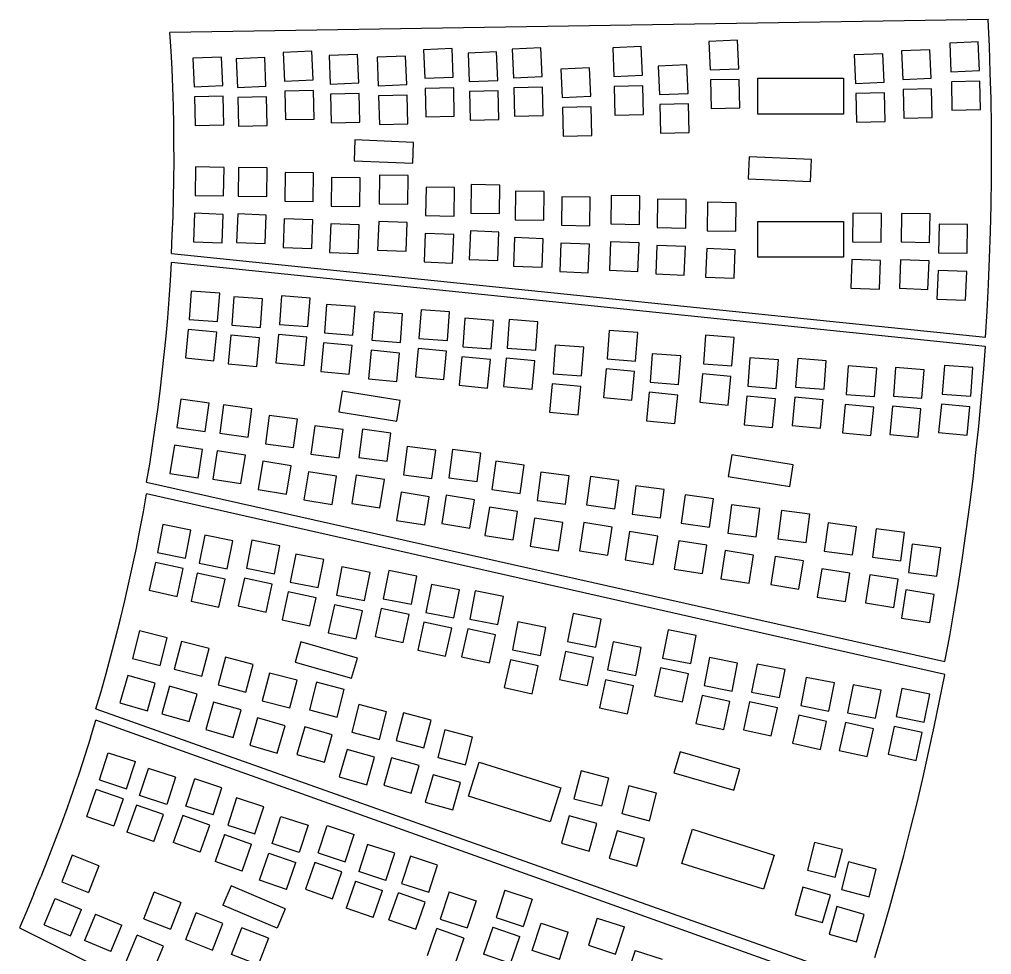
# Model space of a CAD drawing. Extents: x -27280 to 27280, y -16671 to 16671.
# Drawn here: x 23270 to 24902, y -13561 to -11991 of the extents above; entities that cross this region are included whole.
import ezdxf

# ---------------------------------------------------------------- set-up
doc = ezdxf.new("R2010")
doc.units = 0
doc.header["$MEASUREMENT"] = 0
doc.layers.get('0').update_dxf_attribs({"linetype": 'CONTINUOUS'})

msp = doc.modelspace()

# ---------------------------------------------------------------- linework, layer by layer
for p, q in [((24896.5, -11991.1), (23522.8, -12012.8)), ((24896.5, -11991.1), (24896.5, -11991.6)), ((24898.5, -12036.1), (24896.5, -11991.6)), ((23524.7, -12043.7), (23522.8, -12012.8)), ((24475.7, -12025.9), (24427.7, -12028.1)), ((24427.7, -12028.1), (24429.8, -12076)), ((24477.8, -12073.9), (24475.7, -12025.9)), ((24880, -12028.9), (24832, -12031)), ((24882.1, -12076.8), (24880, -12028.9)), ((23526.3, -12074.6), (23524.7, -12043.7)), ((23760.9, -12044.5), (23713, -12046.6)), ((23763, -12092.5), (23760.9, -12044.5)), ((23996.4, -12039.9), (23948.4, -12042)), ((23948.4, -12042), (23950.5, -12090)), ((23998.5, -12087.9), (23996.4, -12039.9)), ((24071.2, -12045.4), (24023.2, -12047.5)), ((24073.3, -12093.4), (24071.2, -12045.4)), ((24145.5, -12038.8), (24097.5, -12040.9)), ((24097.5, -12040.9), (24099.6, -12088.9)), ((24147.6, -12086.7), (24145.5, -12038.8)), ((24314.1, -12036.8), (24266.1, -12038.9)), ((24266.1, -12038.9), (24268.2, -12086.9)), ((24316.2, -12084.8), (24314.1, -12036.8)), ((24798.8, -12042), (24750.9, -12044.1)), ((24750.9, -12044.1), (24753, -12092.1)), ((24800.9, -12090), (24798.8, -12042)), ((24832, -12031), (24834.1, -12078.9)), ((24900.1, -12080.5), (24898.5, -12036.1)), ((23609.4, -12054.3), (23561.4, -12056.4)), ((23561.4, -12056.4), (23563.6, -12104.3)), ((23611.5, -12102.2), (23609.4, -12054.3)), ((23681.9, -12055.2), (23633.9, -12057.4)), ((23633.9, -12057.4), (23636, -12105.3)), ((23684, -12103.2), (23681.9, -12055.2)), ((23713, -12046.6), (23715.1, -12094.6)), ((23837.8, -12049.8), (23789.8, -12051.9)), ((23789.8, -12051.9), (23791.9, -12099.8)), ((23839.9, -12097.7), (23837.8, -12049.8)), ((23918.4, -12052.6), (23870.5, -12054.7)), ((23870.5, -12054.7), (23872.6, -12102.6)), ((23920.5, -12100.5), (23918.4, -12052.6)), ((24023.2, -12047.5), (24025.3, -12095.5)), ((24719.8, -12048.7), (24671.8, -12050.8)), ((24671.8, -12050.8), (24673.9, -12098.8)), ((24721.9, -12096.7), (24719.8, -12048.7)), ((23527.6, -12105.5), (23526.3, -12074.6)), ((24227.2, -12072.3), (24179.3, -12074.4)), ((24179.3, -12074.4), (24181.4, -12122.3)), ((24229.3, -12120.2), (24227.2, -12072.3)), ((24390.5, -12067.3), (24342.6, -12069.4)), ((24342.6, -12069.4), (24344.7, -12117.4)), ((24392.7, -12115.3), (24390.5, -12067.3)), ((24429.8, -12076), (24477.8, -12073.9)), ((24834.1, -12078.9), (24882.1, -12076.8)), ((23715.1, -12094.6), (23763, -12092.5)), ((23950.5, -12090), (23998.5, -12087.9)), ((24025.3, -12095.5), (24073.3, -12093.4)), ((24099.6, -12088.9), (24147.6, -12086.7)), ((24268.2, -12086.9), (24316.2, -12084.8)), ((24478.4, -12091.7), (24430.4, -12092.8)), ((24430.4, -12092.8), (24431.5, -12140.8)), ((24479.5, -12139.7), (24478.4, -12091.7)), ((24509.9, -12149.9), (24509.9, -12089.9)), ((24509.9, -12089.9), (24653.9, -12090)), ((24653.9, -12090), (24653.9, -12150)), ((24753, -12092.1), (24800.9, -12090)), ((24901.3, -12125), (24900.1, -12080.5)), ((23528.5, -12136.5), (23527.6, -12105.5)), ((23563.6, -12104.3), (23611.5, -12102.2)), ((23636, -12105.3), (23684, -12103.2)), ((23763.6, -12110.3), (23715.6, -12111.4)), ((23764.7, -12158.3), (23763.6, -12110.3)), ((23791.9, -12099.8), (23839.9, -12097.7)), ((23872.6, -12102.6), (23920.5, -12100.5)), ((23999.1, -12105.7), (23951.1, -12106.8)), ((23951.1, -12106.8), (23952.2, -12154.8)), ((24000.2, -12153.7), (23999.1, -12105.7)), ((24148.2, -12104.6), (24100.2, -12105.7)), ((24100.2, -12105.7), (24101.3, -12153.7)), ((24149.3, -12152.6), (24148.2, -12104.6)), ((24316.8, -12102.6), (24268.8, -12103.7)), ((24268.8, -12103.7), (24269.9, -12151.7)), ((24317.9, -12150.6), (24316.8, -12102.6)), ((24673.9, -12098.8), (24721.9, -12096.7)), ((24801.5, -12107.8), (24753.6, -12108.9)), ((24753.6, -12108.9), (24754.7, -12156.9)), ((24802.7, -12155.8), (24801.5, -12107.8)), ((24882.7, -12094.6), (24834.7, -12095.7)), ((24834.7, -12095.7), (24835.8, -12143.7)), ((24883.8, -12142.6), (24882.7, -12094.6)), ((23612.1, -12120), (23564.1, -12121.1)), ((23564.1, -12121.1), (23565.2, -12169.1)), ((23613.2, -12168), (23612.1, -12120)), ((23684.6, -12121), (23636.6, -12122.1)), ((23636.6, -12122.1), (23637.7, -12170.1)), ((23685.7, -12169), (23684.6, -12121)), ((23715.6, -12111.4), (23716.7, -12159.4)), ((23840.5, -12115.5), (23792.5, -12116.6)), ((23792.5, -12116.6), (23793.6, -12164.6)), ((23841.6, -12163.5), (23840.5, -12115.5)), ((23921.1, -12118.3), (23873.1, -12119.4)), ((23873.1, -12119.4), (23874.3, -12167.4)), ((23922.2, -12166.3), (23921.1, -12118.3)), ((24073.9, -12111.2), (24025.9, -12112.3)), ((24025.9, -12112.3), (24027, -12160.3)), ((24075, -12159.2), (24073.9, -12111.2)), ((24181.4, -12122.3), (24229.3, -12120.2)), ((24344.7, -12117.4), (24392.7, -12115.3)), ((24722.5, -12114.5), (24674.5, -12115.6)), ((24674.5, -12115.6), (24675.6, -12163.6)), ((24723.6, -12162.5), (24722.5, -12114.5)), ((24902, -12169.5), (24901.3, -12125)), ((23529.2, -12167.4), (23528.5, -12136.5)), ((24229.9, -12138.1), (24181.9, -12139.2)), ((24181.9, -12139.2), (24183, -12187.1)), ((24231, -12186), (24229.9, -12138.1)), ((24393.2, -12133.1), (24345.3, -12134.2)), ((24345.3, -12134.2), (24346.4, -12182.2)), ((24394.4, -12181.1), (24393.2, -12133.1)), ((24431.5, -12140.8), (24479.5, -12139.7)), ((24835.8, -12143.7), (24883.8, -12142.6)), ((23716.7, -12159.4), (23764.7, -12158.3)), ((23952.2, -12154.8), (24000.2, -12153.7)), ((24027, -12160.3), (24075, -12159.2)), ((24101.3, -12153.7), (24149.3, -12152.6)), ((24269.9, -12151.7), (24317.9, -12150.6)), ((24653.9, -12150), (24509.9, -12149.9)), ((24754.7, -12156.9), (24802.7, -12155.8)), ((23529.5, -12198.4), (23529.2, -12167.4)), ((23565.2, -12169.1), (23613.2, -12168)), ((23637.7, -12170.1), (23685.7, -12169)), ((23793.6, -12164.6), (23841.6, -12163.5)), ((23874.3, -12167.4), (23922.2, -12166.3)), ((24675.6, -12163.6), (24723.6, -12162.5)), ((24902.2, -12213.9), (24902, -12169.5)), ((24183, -12187.1), (24231, -12186)), ((24346.4, -12182.2), (24394.4, -12181.1)), ((23529.6, -12229.3), (23529.5, -12198.4)), ((23833.3, -12193.3), (23831.8, -12228.3)), ((23931.9, -12197.5), (23833.3, -12193.3)), ((23930.4, -12232.5), (23931.9, -12197.5)), ((24495.3, -12222), (24493.7, -12259)), ((24599.8, -12226.5), (24495.3, -12222)), ((24902.1, -12258.4), (24902.2, -12213.9)), ((23529.3, -12260.3), (23529.6, -12229.3)), ((23565.5, -12238.8), (23564.8, -12286.8)), ((23613.5, -12239.5), (23565.5, -12238.8)), ((23612.8, -12287.5), (23613.5, -12239.5)), ((23638, -12239.8), (23637.3, -12287.8)), ((23686, -12240.5), (23638, -12239.8)), ((23685.3, -12288.5), (23686, -12240.5)), ((23831.8, -12228.3), (23930.4, -12232.5)), ((24598.2, -12263.5), (24599.8, -12226.5)), ((23716.1, -12248.2), (23715.4, -12296.2)), ((23764, -12248.9), (23716.1, -12248.2)), ((23763.4, -12296.9), (23764, -12248.9)), ((23794.2, -12256.5), (23793.5, -12304.5)), ((23842.2, -12257.2), (23794.2, -12256.5)), ((23841.5, -12305.1), (23842.2, -12257.2)), ((23874.7, -12252.7), (23874, -12300.7)), ((23922.6, -12253.4), (23874.7, -12252.7)), ((23922, -12301.4), (23922.6, -12253.4)), ((23528.8, -12291.2), (23529.3, -12260.3)), ((23952.7, -12272.5), (23952, -12320.5)), ((24000.7, -12273.2), (23952.7, -12272.5)), ((24000, -12321.2), (24000.7, -12273.2)), ((24028.6, -12268.5), (24027.9, -12316.5)), ((24076.6, -12269.2), (24028.6, -12268.5)), ((24075.9, -12317.2), (24076.6, -12269.2)), ((24493.7, -12259), (24598.2, -12263.5)), ((24901.4, -12302.9), (24902.1, -12258.4)), ((23564.8, -12286.8), (23612.8, -12287.5)), ((23637.3, -12287.8), (23685.3, -12288.5)), ((24103, -12279.6), (24102.3, -12327.6)), ((24151, -12280.3), (24103, -12279.6)), ((24150.3, -12328.3), (24151, -12280.3)), ((24180.5, -12288.9), (24179.9, -12336.8)), ((24228.5, -12289.5), (24180.5, -12288.9)), ((24227.9, -12337.5), (24228.5, -12289.5)), ((24263.8, -12286.5), (24263.1, -12334.5)), ((24311.8, -12287.2), (24263.8, -12286.5)), ((24311.1, -12335.2), (24311.8, -12287.2)), ((23527.9, -12322.2), (23528.8, -12291.2)), ((23715.4, -12296.2), (23763.4, -12296.9)), ((23793.5, -12304.5), (23841.5, -12305.1)), ((23874, -12300.7), (23922, -12301.4)), ((24341.6, -12292.7), (24340.9, -12340.7)), ((24389.6, -12293.4), (24341.6, -12292.7)), ((24388.9, -12341.4), (24389.6, -12293.4)), ((24425.3, -12298.2), (24424.7, -12346.2)), ((24473.3, -12298.9), (24425.3, -12298.2)), ((24472.6, -12346.9), (24473.3, -12298.9)), ((24900.4, -12347.4), (24901.4, -12302.9)), ((23526.7, -12353.1), (23527.9, -12322.2)), ((23564.1, -12316.6), (23562.2, -12364.6)), ((23612, -12318.5), (23564.1, -12316.6)), ((23610.2, -12366.4), (23612, -12318.5)), ((23636.5, -12317.6), (23634.7, -12365.6)), ((23684.5, -12319.5), (23636.5, -12317.6)), ((23682.6, -12367.4), (23684.5, -12319.5)), ((23952, -12320.5), (24000, -12321.2)), ((24027.9, -12316.5), (24075.9, -12317.2)), ((24669.4, -12316.4), (24668.7, -12364.4)), ((24717.4, -12317.1), (24669.4, -12316.4)), ((24716.7, -12365.1), (24717.4, -12317.1)), ((24750.9, -12316.8), (24750.2, -12364.8)), ((24798.9, -12317.5), (24750.9, -12316.8)), ((24798.2, -12365.5), (24798.9, -12317.5)), ((23714.6, -12326), (23712.7, -12374)), ((23762.5, -12327.8), (23714.6, -12326)), ((23760.7, -12375.8), (23762.5, -12327.8)), ((23792.7, -12334.2), (23790.8, -12382.2)), ((23840.7, -12336.1), (23792.7, -12334.2)), ((23838.8, -12384.1), (23840.7, -12336.1)), ((23873.2, -12330.5), (23871.3, -12378.5)), ((23921.1, -12332.3), (23873.2, -12330.5)), ((23919.3, -12380.3), (23921.1, -12332.3)), ((24102.3, -12327.6), (24150.3, -12328.3)), ((24179.9, -12336.8), (24227.9, -12337.5)), ((24263.1, -12334.5), (24311.1, -12335.2)), ((24509.7, -12390.3), (24509.7, -12330.3)), ((24509.7, -12330.3), (24653.7, -12330.4)), ((24653.7, -12330.4), (24653.7, -12390.4)), ((24814, -12334.9), (24813.3, -12382.9)), ((24862, -12335.6), (24814, -12334.9)), ((24861.3, -12383.6), (24862, -12335.6)), ((23525.2, -12384), (23526.7, -12353.1)), ((23951.2, -12350.3), (23949.4, -12398.2)), ((23999.2, -12352.1), (23951.2, -12350.3)), ((23997.3, -12400.1), (23999.2, -12352.1)), ((24027.1, -12346.3), (24025.3, -12394.2)), ((24075.1, -12348.1), (24027.1, -12346.3)), ((24073.2, -12396.1), (24075.1, -12348.1)), ((24340.9, -12340.7), (24388.9, -12341.4)), ((24424.7, -12346.2), (24472.6, -12346.9)), ((24898.9, -12391.8), (24900.4, -12347.4)), ((23562.2, -12364.6), (23610.2, -12366.4)), ((23634.7, -12365.6), (23682.6, -12367.4)), ((24101.5, -12357.4), (24099.6, -12405.4)), ((24149.4, -12359.3), (24101.5, -12357.4)), ((24147.6, -12407.2), (24149.4, -12359.3)), ((24179.1, -12366.6), (24177.2, -12414.6)), ((24227, -12368.5), (24179.1, -12366.6)), ((24225.2, -12416.4), (24227, -12368.5)), ((24262.3, -12364.3), (24260.5, -12412.2)), ((24310.3, -12366.1), (24262.3, -12364.3)), ((24308.4, -12414.1), (24310.3, -12366.1)), ((24340.1, -12370.5), (24338.3, -12418.5)), ((24388.1, -12372.4), (24340.1, -12370.5)), ((24668.7, -12364.4), (24716.7, -12365.1)), ((24750.2, -12364.8), (24798.2, -12365.5)), ((23525.2, -12384), (24891.8, -12524.5)), ((23712.7, -12374), (23760.7, -12375.8)), ((23790.8, -12382.2), (23838.8, -12384.1)), ((23871.3, -12378.5), (23919.3, -12380.3)), ((24386.2, -12420.3), (24388.1, -12372.4)), ((24423.9, -12376), (24422, -12424)), ((24471.8, -12377.8), (24423.9, -12376)), ((24470, -12425.8), (24471.8, -12377.8)), ((24813.3, -12382.9), (24861.3, -12383.6)), ((23523.4, -12430.2), (23525.2, -12399.3)), ((24891.7, -12540.3), (23525.2, -12399.3)), ((23949.4, -12398.2), (23997.3, -12400.1)), ((24025.3, -12394.2), (24073.2, -12396.1)), ((24653.7, -12390.4), (24509.7, -12390.3)), ((24667.9, -12394.2), (24666.1, -12442.2)), ((24715.9, -12396.1), (24667.9, -12394.2)), ((24714, -12444), (24715.9, -12396.1)), ((24749.4, -12394.5), (24747.6, -12442.5)), ((24797.4, -12396.4), (24749.4, -12394.5)), ((24795.5, -12444.4), (24797.4, -12396.4)), ((24896.9, -12436.2), (24898.9, -12391.8)), ((24099.6, -12405.4), (24147.6, -12407.2)), ((24177.2, -12414.6), (24225.2, -12416.4)), ((24260.5, -12412.2), (24308.4, -12414.1)), ((24338.3, -12418.5), (24386.2, -12420.3)), ((24812.5, -12412.7), (24810.6, -12460.7)), ((24860.5, -12414.6), (24812.5, -12412.7)), ((24858.6, -12462.5), (24860.5, -12414.6)), ((23521.3, -12461.1), (23523.4, -12430.2)), ((24422, -12424), (24470, -12425.8)), ((24894.6, -12480.7), (24896.9, -12436.2)), ((23558.4, -12447.2), (23554.8, -12495)), ((23606.3, -12450.8), (23558.4, -12447.2)), ((23602.7, -12498.6), (23606.3, -12450.8)), ((24666.1, -12442.2), (24714, -12444)), ((24747.6, -12442.5), (24795.5, -12444.4)), ((23518.9, -12492), (23521.3, -12461.1)), ((23630.2, -12456.7), (23626.6, -12504.6)), ((23678.1, -12460.3), (23630.2, -12456.7)), ((23674.5, -12508.2), (23678.1, -12460.3)), ((23710, -12455.4), (23706.4, -12503.3)), ((23757.9, -12459), (23710, -12455.4)), ((23754.3, -12506.9), (23757.9, -12459)), ((23785.7, -12469.7), (23782.1, -12517.6)), ((23833.6, -12473.3), (23785.7, -12469.7)), ((24810.6, -12460.7), (24858.6, -12462.5)), ((23830, -12521.2), (23833.6, -12473.3)), ((23865.5, -12482), (23861.9, -12529.9)), ((23913.3, -12485.6), (23865.5, -12482)), ((23909.7, -12533.5), (23913.3, -12485.6)), ((23944.3, -12478.7), (23940.8, -12526.6)), ((23992.2, -12482.3), (23944.3, -12478.7)), ((23988.6, -12530.2), (23992.2, -12482.3)), ((24891.8, -12524.5), (24894.6, -12480.7)), ((23516.2, -12522.8), (23518.9, -12492)), ((23554.8, -12495), (23602.7, -12498.6)), ((24018, -12493), (24014.4, -12540.9)), ((24065.8, -12496.6), (24018, -12493)), ((24062.2, -12544.5), (24065.8, -12496.6)), ((24092.5, -12495.2), (24089, -12543.1)), ((24140.4, -12498.8), (24092.5, -12495.2)), ((24136.8, -12546.7), (24140.4, -12498.8)), ((23553.4, -12511.8), (23548.8, -12559.6)), ((23601.2, -12516.4), (23553.4, -12511.8)), ((23596.6, -12564.2), (23601.2, -12516.4)), ((23626.6, -12504.6), (23674.5, -12508.2)), ((23706.4, -12503.3), (23754.3, -12506.9)), ((23782.1, -12517.6), (23830, -12521.2)), ((24260.2, -12513.2), (24256.6, -12561.1)), ((24308.1, -12516.8), (24260.2, -12513.2)), ((24304.5, -12564.7), (24308.1, -12516.8)), ((23513.2, -12553.6), (23516.2, -12522.8)), ((23625.2, -12521.4), (23620.6, -12569.2)), ((23673, -12525.9), (23625.2, -12521.4)), ((23668.4, -12573.7), (23673, -12525.9)), ((23705, -12520.1), (23700.4, -12567.9)), ((23752.8, -12524.6), (23705, -12520.1)), ((23748.2, -12572.4), (23752.8, -12524.6)), ((23780.7, -12534.4), (23776.1, -12582.1)), ((23828.5, -12538.9), (23780.7, -12534.4)), ((23861.9, -12529.9), (23909.7, -12533.5)), ((23940.8, -12526.6), (23988.6, -12530.2)), ((24421.9, -12521.5), (24418.3, -12569.4)), ((24469.8, -12525.1), (24421.9, -12521.5)), ((24466.2, -12573), (24469.8, -12525.1)), ((23823.9, -12586.7), (23828.5, -12538.9)), ((23860.4, -12546.7), (23855.9, -12594.5)), ((23908.2, -12551.3), (23860.4, -12546.7)), ((23903.6, -12599), (23908.2, -12551.3)), ((23939.3, -12543.4), (23934.8, -12591.2)), ((23987.1, -12548), (23939.3, -12543.4)), ((23982.5, -12595.7), (23987.1, -12548)), ((24014.4, -12540.9), (24062.2, -12544.5)), ((24089, -12543.1), (24136.8, -12546.7)), ((24169.7, -12538.2), (24166.2, -12586)), ((24217.6, -12541.7), (24169.7, -12538.2)), ((24214, -12589.6), (24217.6, -12541.7)), ((24888.5, -12585.2), (24891.8, -12540.8)), ((24891.8, -12540.8), (24891.7, -12540.3)), ((23509.9, -12584.4), (23513.2, -12553.6)), ((23548.8, -12559.6), (23596.6, -12564.2)), ((23700.4, -12567.9), (23748.2, -12572.4)), ((24012.9, -12557.7), (24008.4, -12605.5)), ((24060.7, -12562.3), (24012.9, -12557.7)), ((24056.1, -12610), (24060.7, -12562.3)), ((24087.5, -12559.9), (24082.9, -12607.7)), ((24135.3, -12564.5), (24087.5, -12559.9)), ((24130.7, -12612.2), (24135.3, -12564.5)), ((24256.6, -12561.1), (24304.5, -12564.7)), ((24332.5, -12552.5), (24328.9, -12600.4)), ((24380.4, -12556.1), (24332.5, -12552.5)), ((24376.8, -12604), (24380.4, -12556.1)), ((24496.4, -12559.2), (24492.9, -12607.1)), ((24544.3, -12562.8), (24496.4, -12559.2)), ((24540.7, -12610.7), (24544.3, -12562.8)), ((24576.9, -12560.5), (24573.3, -12608.4)), ((24624.7, -12564.1), (24576.9, -12560.5)), ((24621.2, -12612), (24624.7, -12564.1)), ((23620.6, -12569.2), (23668.4, -12573.7)), ((23776.1, -12582.1), (23823.9, -12586.7)), ((24255.2, -12577.9), (24250.6, -12625.7)), ((24303, -12582.5), (24255.2, -12577.9)), ((24298.4, -12630.2), (24303, -12582.5)), ((24418.3, -12569.4), (24466.2, -12573)), ((24661.6, -12573), (24658, -12620.9)), ((24709.5, -12576.6), (24661.6, -12573)), ((24705.9, -12624.5), (24709.5, -12576.6)), ((24740.9, -12575.7), (24737.4, -12623.6)), ((24788.8, -12579.3), (24740.9, -12575.7)), ((24785.2, -12627.2), (24788.8, -12579.3)), ((24823, -12572.3), (24819.5, -12620.1)), ((24870.9, -12575.8), (24823, -12572.3)), ((24867.3, -12623.7), (24870.9, -12575.8)), ((23506.3, -12615.2), (23509.9, -12584.4)), ((23855.9, -12594.5), (23903.6, -12599)), ((23934.8, -12591.2), (23982.5, -12595.7)), ((24166.2, -12586), (24214, -12589.6)), ((24328.9, -12600.4), (24376.8, -12604)), ((24416.9, -12586.2), (24412.3, -12634)), ((24464.7, -12590.8), (24416.9, -12586.2)), ((24460.1, -12638.6), (24464.7, -12590.8)), ((24884.8, -12629.6), (24888.5, -12585.2)), ((23502.4, -12645.9), (23506.3, -12615.2)), ((23812.1, -12615.3), (23806.5, -12649.9)), ((23909.5, -12631.2), (23812.1, -12615.3)), ((24008.4, -12605.5), (24056.1, -12610)), ((24082.9, -12607.7), (24130.7, -12612.2)), ((24164.7, -12602.8), (24160.2, -12650.6)), ((24212.5, -12607.4), (24164.7, -12602.8)), ((24207.9, -12655.2), (24212.5, -12607.4)), ((24492.9, -12607.1), (24540.7, -12610.7)), ((24573.3, -12608.4), (24621.2, -12612)), ((23540.9, -12628.9), (23534.5, -12676.4)), ((23588.4, -12635.2), (23540.9, -12628.9)), ((23903.9, -12665.8), (23909.5, -12631.2)), ((24250.6, -12625.7), (24298.4, -12630.2)), ((24327.5, -12617.2), (24322.9, -12665)), ((24375.3, -12621.8), (24327.5, -12617.2)), ((24370.7, -12669.5), (24375.3, -12621.8)), ((24491.4, -12623.9), (24486.8, -12671.6)), ((24539.2, -12628.4), (24491.4, -12623.9)), ((24534.6, -12676.2), (24539.2, -12628.4)), ((24571.9, -12625.2), (24567.3, -12672.9)), ((24619.6, -12629.7), (24571.9, -12625.2)), ((24615.1, -12677.5), (24619.6, -12629.7)), ((24658, -12620.9), (24705.9, -12624.5)), ((24737.4, -12623.6), (24785.2, -12627.2)), ((24819.5, -12620.1), (24867.3, -12623.7)), ((24880.7, -12673.8), (24884.8, -12629.6)), ((23498.1, -12676.5), (23502.4, -12645.9)), ((23582.1, -12682.8), (23588.4, -12635.2)), ((23612.7, -12638.4), (23606.3, -12686)), ((23660.3, -12644.8), (23612.7, -12638.4)), ((23653.9, -12692.3), (23660.3, -12644.8)), ((24412.3, -12634), (24460.1, -12638.6)), ((24656.6, -12637.7), (24652, -12685.5)), ((24704.4, -12642.3), (24656.6, -12637.7)), ((24699.8, -12690), (24704.4, -12642.3)), ((24735.9, -12640.4), (24731.3, -12688.2)), ((24783.7, -12645), (24735.9, -12640.4)), ((24779.1, -12692.7), (24783.7, -12645)), ((24818, -12636.9), (24813.4, -12684.7)), ((24865.8, -12641.5), (24818, -12636.9)), ((24861.2, -12689.3), (24865.8, -12641.5)), ((23689.2, -12656), (23682.9, -12703.6)), ((23736.8, -12662.3), (23689.2, -12656)), ((23730.4, -12709.9), (23736.8, -12662.3)), ((23806.5, -12649.9), (23903.9, -12665.8)), ((24160.2, -12650.6), (24207.9, -12655.2)), ((24322.9, -12665), (24370.7, -12669.5)), ((23493.6, -12707.2), (23498.1, -12676.5)), ((23534.5, -12676.4), (23582.1, -12682.8)), ((23765.8, -12673.4), (23759.5, -12721)), ((23813.4, -12679.8), (23765.8, -12673.4)), ((23807, -12727.3), (23813.4, -12679.8)), ((23846.2, -12679.2), (23839.8, -12726.8)), ((23893.7, -12685.6), (23846.2, -12679.2)), ((24486.8, -12671.6), (24534.6, -12676.2)), ((24567.3, -12672.9), (24615.1, -12677.5)), ((24876.1, -12718.1), (24880.7, -12673.8)), ((23606.3, -12686), (23653.9, -12692.3)), ((23887.4, -12733.1), (23893.7, -12685.6)), ((24652, -12685.5), (24699.8, -12690)), ((24731.3, -12688.2), (24779.1, -12692.7)), ((24813.4, -12684.7), (24861.2, -12689.3)), ((23488.8, -12737.7), (23493.6, -12707.2)), ((23530.2, -12705.9), (23522.7, -12753.3)), ((23577.6, -12713.4), (23530.2, -12705.9)), ((23570.1, -12760.8), (23577.6, -12713.4)), ((23682.9, -12703.6), (23730.4, -12709.9)), ((23921.3, -12708.1), (23915, -12755.7)), ((23968.9, -12714.4), (23921.3, -12708.1)), ((23962.5, -12762), (23968.9, -12714.4)), ((23997.2, -12713.1), (23990.8, -12760.7)), ((24044.8, -12719.4), (23997.2, -12713.1)), ((23602, -12715.5), (23594.5, -12762.9)), ((23649.4, -12723), (23602, -12715.5)), ((23641.9, -12770.4), (23649.4, -12723)), ((23759.5, -12721), (23807, -12727.3)), ((23839.8, -12726.8), (23887.4, -12733.1)), ((24038.4, -12767), (24044.8, -12719.4)), ((24466.1, -12722.1), (24460.2, -12758.7)), ((24569.4, -12739), (24466.1, -12722.1)), ((24871.1, -12762.3), (24876.1, -12718.1)), ((23483.6, -12768.3), (23488.8, -12737.7)), ((23678.6, -12733), (23671, -12780.4)), ((23726, -12740.5), (23678.6, -12733)), ((23718.4, -12788), (23726, -12740.5)), ((24069.7, -12733), (24063.3, -12780.5)), ((24117.3, -12739.3), (24069.7, -12733)), ((24110.9, -12786.9), (24117.3, -12739.3)), ((24563.4, -12775.5), (24569.4, -12739)), ((23522.7, -12753.3), (23570.1, -12760.8)), ((23594.5, -12762.9), (23641.9, -12770.4)), ((23755.2, -12750.5), (23747.6, -12797.9)), ((23802.6, -12758), (23755.2, -12750.5)), ((23795, -12805.4), (23802.6, -12758)), ((23835.5, -12756.3), (23828, -12803.7)), ((23882.9, -12763.8), (23835.5, -12756.3)), ((23875.4, -12811.2), (23882.9, -12763.8)), ((23915, -12755.7), (23962.5, -12762)), ((23990.8, -12760.7), (24038.4, -12767)), ((24145.6, -12751.3), (24139.3, -12798.9)), ((24193.2, -12757.6), (24145.6, -12751.3)), ((24186.9, -12805.2), (24193.2, -12757.6)), ((24228.6, -12758.8), (24222.2, -12806.4)), ((24276.2, -12765.1), (24228.6, -12758.8)), ((24460.2, -12758.7), (24563.4, -12775.5)), ((24865.7, -12806.4), (24871.1, -12762.3)), ((23483.6, -12768.3), (24824, -13069.4)), ((24269.8, -12812.7), (24276.2, -12765.1)), ((24305.1, -12774.2), (24298.8, -12821.8)), ((24352.7, -12780.5), (24305.1, -12774.2)), ((23478.2, -12818.2), (23483.6, -12787.8)), ((24823.6, -13091.1), (23483.6, -12787.8)), ((23671, -12780.4), (23718.4, -12788)), ((23910.7, -12785.1), (23903.1, -12832.5)), ((23958.1, -12792.6), (23910.7, -12785.1)), ((23950.6, -12840), (23958.1, -12792.6)), ((23986.5, -12790.1), (23979, -12837.5)), ((24033.9, -12797.7), (23986.5, -12790.1)), ((24063.3, -12780.5), (24110.9, -12786.9)), ((24346.3, -12828.1), (24352.7, -12780.5)), ((24387.6, -12789.5), (24381.2, -12837.1)), ((24435.2, -12795.9), (24387.6, -12789.5)), ((24428.8, -12843.5), (24435.2, -12795.9)), ((23747.6, -12797.9), (23795, -12805.4)), ((23828, -12803.7), (23875.4, -12811.2)), ((24026.4, -12845.1), (24033.9, -12797.7)), ((24059, -12810), (24051.5, -12857.4)), ((24106.4, -12817.5), (24059, -12810)), ((24139.3, -12798.9), (24186.9, -12805.2)), ((24222.2, -12806.4), (24269.8, -12812.7)), ((24465.8, -12805.9), (24459.5, -12853.5)), ((24513.4, -12812.3), (24465.8, -12805.9)), ((24507, -12859.8), (24513.4, -12812.3)), ((24859.8, -12850.5), (24865.7, -12806.4)), ((23472.4, -12848.6), (23478.2, -12818.2)), ((24098.9, -12864.9), (24106.4, -12817.5)), ((24135, -12828.3), (24127.5, -12875.7)), ((24182.4, -12835.8), (24135, -12828.3)), ((24298.8, -12821.8), (24346.3, -12828.1)), ((24549.5, -12815.6), (24543.2, -12863.2)), ((24597.1, -12822), (24549.5, -12815.6)), ((24590.8, -12869.5), (24597.1, -12822)), ((23510.9, -12839.2), (23501.6, -12886.3)), ((23558, -12848.5), (23510.9, -12839.2)), ((23903.1, -12832.5), (23950.6, -12840)), ((23979, -12837.5), (24026.4, -12845.1)), ((24174.9, -12883.2), (24182.4, -12835.8)), ((24217.9, -12835.8), (24210.4, -12883.2)), ((24265.3, -12843.4), (24217.9, -12835.8)), ((24257.8, -12890.8), (24265.3, -12843.4)), ((24381.2, -12837.1), (24428.8, -12843.5)), ((24627.8, -12836.5), (24621.4, -12884.1)), ((24675.4, -12842.9), (24627.8, -12836.5)), ((24669, -12890.4), (24675.4, -12842.9)), ((23466.3, -12879), (23472.4, -12848.6)), ((23548.7, -12895.6), (23558, -12848.5)), ((23581.1, -12857.3), (23571.8, -12904.4)), ((23628.1, -12866.6), (23581.1, -12857.3)), ((24051.5, -12857.4), (24098.9, -12864.9)), ((24294.4, -12851.2), (24286.9, -12898.6)), ((24341.9, -12858.7), (24294.4, -12851.2)), ((24334.3, -12906.2), (24341.9, -12858.7)), ((24459.5, -12853.5), (24507, -12859.8)), ((24708.7, -12846.5), (24702.3, -12894.1)), ((24756.3, -12852.8), (24708.7, -12846.5)), ((24749.9, -12900.4), (24756.3, -12852.8)), ((24853.5, -12894.5), (24859.8, -12850.5)), ((23618.9, -12913.7), (23628.1, -12866.6)), ((23660.4, -12865.5), (23651.1, -12912.6)), ((23707.5, -12874.8), (23660.4, -12865.5)), ((23698.2, -12921.9), (23707.5, -12874.8)), ((24127.5, -12875.7), (24174.9, -12883.2)), ((24376.9, -12866.6), (24369.4, -12914)), ((24424.4, -12874.1), (24376.9, -12866.6)), ((24416.8, -12921.5), (24424.4, -12874.1)), ((24543.2, -12863.2), (24590.8, -12869.5)), ((24769.2, -12872), (24762.8, -12919.6)), ((24816.8, -12878.3), (24769.2, -12872)), ((23460, -12909.3), (23466.3, -12879)), ((23501.6, -12886.3), (23548.7, -12895.6)), ((23733.9, -12888.8), (23724.6, -12935.9)), ((23781, -12898), (23733.9, -12888.8)), ((24210.4, -12883.2), (24257.8, -12890.8)), ((24455.2, -12883), (24447.6, -12930.4)), ((24502.6, -12890.5), (24455.2, -12883)), ((24495, -12937.9), (24502.6, -12890.5)), ((24538.9, -12892.7), (24531.4, -12940.1)), ((24586.3, -12900.2), (24538.9, -12892.7)), ((24621.4, -12884.1), (24669, -12890.4)), ((24702.3, -12894.1), (24749.9, -12900.4)), ((24810.4, -12925.9), (24816.8, -12878.3)), ((23453.3, -12939.5), (23460, -12909.3)), ((23498.2, -12902.8), (23487.9, -12949.7)), ((23545.1, -12913), (23498.2, -12902.8)), ((23571.8, -12904.4), (23618.9, -12913.7)), ((23771.7, -12945.1), (23781, -12898)), ((23811.6, -12910.5), (23802.3, -12957.6)), ((23858.7, -12919.8), (23811.6, -12910.5)), ((24286.9, -12898.6), (24334.3, -12906.2)), ((24578.8, -12947.6), (24586.3, -12900.2)), ((24846.8, -12938.5), (24853.5, -12894.5)), ((23534.8, -12959.9), (23545.1, -12913)), ((23568.3, -12920.9), (23558.1, -12967.8)), ((23615.2, -12931.1), (23568.3, -12920.9)), ((23651.1, -12912.6), (23698.2, -12921.9)), ((23849.4, -12966.9), (23858.7, -12919.8)), ((23890.3, -12916.7), (23881, -12963.8)), ((23937.4, -12926), (23890.3, -12916.7)), ((23928.1, -12973.1), (23937.4, -12926)), ((24369.4, -12914), (24416.8, -12921.5)), ((24617.1, -12913.6), (24609.6, -12961)), ((24664.5, -12921.1), (24617.1, -12913.6)), ((24657, -12968.5), (24664.5, -12921.1)), ((24698, -12923.5), (24690.5, -12970.9)), ((24745.4, -12931), (24698, -12923.5)), ((24762.8, -12919.6), (24810.4, -12925.9)), ((23446.3, -12969.7), (23453.3, -12939.5)), ((23605, -12978), (23615.2, -12931.1)), ((23647.7, -12929.1), (23637.4, -12976)), ((23694.6, -12939.4), (23647.7, -12929.1)), ((23684.3, -12986.3), (23694.6, -12939.4)), ((23724.6, -12935.9), (23771.7, -12945.1)), ((23961.7, -12939.7), (23952.4, -12986.8)), ((24008.8, -12949), (23961.7, -12939.7)), ((24447.6, -12930.4), (24495, -12937.9)), ((24531.4, -12940.1), (24578.8, -12947.6)), ((24737.9, -12978.5), (24745.4, -12931)), ((24839.6, -12982.4), (24846.8, -12938.5)), ((23487.9, -12949.7), (23534.8, -12959.9)), ((23721.2, -12952.3), (23710.9, -12999.2)), ((23768.1, -12962.6), (23721.2, -12952.3)), ((23802.3, -12957.6), (23849.4, -12966.9)), ((23999.5, -12996.1), (24008.8, -12949)), ((24035.4, -12950.8), (24026.2, -12997.9)), ((24082.5, -12960.1), (24035.4, -12950.8)), ((24758.5, -12949), (24751, -12996.4)), ((24805.9, -12956.5), (24758.5, -12949)), ((24798.4, -13004), (24805.9, -12956.5)), ((23439.1, -12999.8), (23446.3, -12969.7)), ((23558.1, -12967.8), (23605, -12978)), ((23757.8, -13009.5), (23768.1, -12962.6)), ((23798.9, -12974.1), (23788.6, -13021)), ((23845.8, -12984.4), (23798.9, -12974.1)), ((23881, -12963.8), (23928.1, -12973.1)), ((24073.3, -13007.2), (24082.5, -12960.1)), ((24609.6, -12961), (24657, -12968.5)), ((24690.5, -12970.9), (24737.9, -12978.5)), ((23637.4, -12976), (23684.3, -12986.3)), ((23835.5, -13031.3), (23845.8, -12984.4)), ((23877.6, -12980.3), (23867.3, -13027.2)), ((23924.5, -12990.5), (23877.6, -12980.3)), ((23914.2, -13037.4), (23924.5, -12990.5)), ((23952.4, -12986.8), (23999.5, -12996.1)), ((24199.8, -12988.7), (24190.5, -13035.8)), ((24246.9, -12998), (24199.8, -12988.7)), ((24832, -13026.2), (24839.6, -12982.4)), ((23431.5, -13029.8), (23439.1, -12999.8)), ((23710.9, -12999.2), (23757.8, -13009.5)), ((23949, -13003.3), (23938.7, -13050.2)), ((23995.8, -13013.5), (23949, -13003.3)), ((24026.2, -12997.9), (24073.3, -13007.2)), ((24107, -13002.6), (24097.7, -13049.7)), ((24154.1, -13011.9), (24107, -13002.6)), ((24237.6, -13045.1), (24246.9, -12998)), ((24751, -12996.4), (24798.4, -13004)), ((23471.8, -13017.5), (23459.8, -13064)), ((23518.2, -13029.5), (23471.8, -13017.5)), ((23788.6, -13021), (23835.5, -13031.3)), ((23985.6, -13060.4), (23995.8, -13013.5)), ((24022.7, -13014.4), (24012.5, -13061.3)), ((24069.6, -13024.6), (24022.7, -13014.4)), ((24059.4, -13071.5), (24069.6, -13024.6)), ((24144.8, -13059), (24154.1, -13011.9)), ((24359.3, -13016.3), (24350, -13063.4)), ((24406.4, -13025.6), (24359.3, -13016.3)), ((23423.6, -13059.7), (23431.5, -13029.8)), ((23506.2, -13076), (23518.2, -13029.5)), ((23541.9, -13035.6), (23529.9, -13082)), ((23588.4, -13047.6), (23541.9, -13035.6)), ((23742.7, -13036.4), (23733, -13070.1)), ((23837.5, -13063.9), (23742.7, -13036.4)), ((23867.3, -13027.2), (23914.2, -13037.4)), ((24190.5, -13035.8), (24237.6, -13045.1)), ((24266.9, -13036.4), (24257.6, -13083.5)), ((24313.9, -13045.6), (24266.9, -13036.4)), ((24397.1, -13072.7), (24406.4, -13025.6)), ((24824, -13069.4), (24832, -13026.2)), ((23576.4, -13094), (23588.4, -13047.6)), ((23938.7, -13050.2), (23985.6, -13060.4)), ((24097.7, -13049.7), (24144.8, -13059)), ((24187.1, -13052.3), (24176.8, -13099.2)), ((24233.9, -13062.5), (24187.1, -13052.3)), ((24304.7, -13092.7), (24313.9, -13045.6)), ((23415.5, -13089.6), (23423.6, -13059.7)), ((23459.8, -13064), (23506.2, -13076)), ((23615.8, -13062.2), (23603.8, -13108.6)), ((23662.3, -13074.2), (23615.8, -13062.2)), ((23733, -13070.1), (23827.7, -13097.5)), ((23827.7, -13097.5), (23837.5, -13063.9)), ((24012.5, -13061.3), (24059.4, -13071.5)), ((24094.3, -13066.2), (24084, -13113.1)), ((24141.2, -13076.5), (24094.3, -13066.2)), ((24223.7, -13109.4), (24233.9, -13062.5)), ((24350, -13063.4), (24397.1, -13072.7)), ((24428.8, -13062.6), (24419.5, -13109.7)), ((24475.9, -13071.9), (24428.8, -13062.6)), ((24466.6, -13119), (24475.9, -13071.9)), ((24508.5, -13073.5), (24499.2, -13120.6)), ((24555.6, -13082.8), (24508.5, -13073.5)), ((23407, -13119.4), (23415.5, -13089.6)), ((23529.9, -13082), (23576.4, -13094)), ((23650.3, -13120.6), (23662.3, -13074.2)), ((23689.8, -13088.6), (23677.8, -13135.1)), ((23736.2, -13100.6), (23689.8, -13088.6)), ((24130.9, -13123.3), (24141.2, -13076.5)), ((24257.6, -13083.5), (24304.7, -13092.7)), ((24346.6, -13079.9), (24336.4, -13126.8)), ((24393.5, -13090.1), (24346.6, -13079.9)), ((24383.3, -13137), (24393.5, -13090.1)), ((24546.3, -13129.9), (24555.6, -13082.8)), ((23452, -13092.7), (23438.8, -13138.9)), ((23498.1, -13105.8), (23452, -13092.7)), ((23485, -13152), (23498.1, -13105.8)), ((23724.2, -13147.1), (23736.2, -13100.6)), ((23768.9, -13104), (23756.9, -13150.5)), ((23815.3, -13116), (23768.9, -13104)), ((24176.8, -13099.2), (24223.7, -13109.4)), ((24254.1, -13099.9), (24243.9, -13146.8)), ((24301, -13110.2), (24254.1, -13099.9)), ((24591.2, -13096), (24581.9, -13143.1)), ((24638.3, -13105.3), (24591.2, -13096)), ((24629, -13152.4), (24638.3, -13105.3)), ((24814.9, -13135.3), (24823.5, -13091.6)), ((24823.5, -13091.6), (24823.6, -13091.1)), ((23398.3, -13149), (23407, -13119.4)), ((23522.1, -13110.8), (23509, -13157)), ((23568.3, -13123.9), (23522.1, -13110.8)), ((23603.8, -13108.6), (23650.3, -13120.6)), ((23803.3, -13162.5), (23815.3, -13116)), ((24084, -13113.1), (24130.9, -13123.3)), ((24290.8, -13157.1), (24301, -13110.2)), ((24419.5, -13109.7), (24466.6, -13119)), ((24499.2, -13120.6), (24546.3, -13129.9)), ((24669.6, -13108.2), (24660.3, -13155.3)), ((24716.7, -13117.5), (24669.6, -13108.2)), ((24707.4, -13164.6), (24716.7, -13117.5)), ((24751.5, -13114.6), (24742.2, -13161.7)), ((24798.6, -13123.9), (24751.5, -13114.6)), ((23438.8, -13138.9), (23485, -13152)), ((23555.2, -13170.1), (23568.3, -13123.9)), ((23596, -13137.4), (23582.9, -13183.5)), ((23642.2, -13150.5), (23596, -13137.4)), ((23677.8, -13135.1), (23724.2, -13147.1)), ((24336.4, -13126.8), (24383.3, -13137)), ((24416.1, -13126.2), (24405.8, -13173.1)), ((24463, -13136.4), (24416.1, -13126.2)), ((24452.7, -13183.3), (24463, -13136.4)), ((24495.8, -13137.1), (24485.5, -13184)), ((24542.7, -13147.3), (24495.8, -13137.1)), ((24789.3, -13171), (24798.6, -13123.9)), ((24806, -13178.8), (24814.9, -13135.3)), ((23398.3, -13149), (24693, -13608.3)), ((23629, -13196.7), (23642.2, -13150.5)), ((23756.9, -13150.5), (23803.3, -13162.5)), ((23840, -13141.6), (23828, -13188.1)), ((23886.5, -13153.6), (23840, -13141.6)), ((23874.5, -13200.1), (23886.5, -13153.6)), ((24243.9, -13146.8), (24290.8, -13157.1)), ((24532.4, -13194.2), (24542.7, -13147.3)), ((24581.9, -13143.1), (24629, -13152.4)), ((24660.3, -13155.3), (24707.4, -13164.6)), ((23389.2, -13197.6), (23398.3, -13168)), ((24692.1, -13630.1), (23398.3, -13168)), ((23509, -13157), (23555.2, -13170.1)), ((23670, -13163.8), (23656.8, -13210)), ((23716.1, -13177), (23670, -13163.8)), ((23914.7, -13155.7), (23902.7, -13202.1)), ((23961.2, -13167.7), (23914.7, -13155.7)), ((23949.2, -13214.1), (23961.2, -13167.7)), ((24578.5, -13159.6), (24568.2, -13206.5)), ((24625.3, -13169.9), (24578.5, -13159.6)), ((24615.1, -13216.8), (24625.3, -13169.9)), ((24656.9, -13171.8), (24646.6, -13218.7)), ((24703.8, -13182.1), (24656.9, -13171.8)), ((24742.2, -13161.7), (24789.3, -13171)), ((23582.9, -13183.5), (23629, -13196.7)), ((23703, -13223.1), (23716.1, -13177)), ((23749.1, -13179.2), (23735.9, -13225.4)), ((23795.2, -13192.3), (23749.1, -13179.2)), ((23828, -13188.1), (23874.5, -13200.1)), ((23984.3, -13184.1), (23972.3, -13230.5)), ((24030.8, -13196.1), (23984.3, -13184.1)), ((24405.8, -13173.1), (24452.7, -13183.3)), ((24485.5, -13184), (24532.4, -13194.2)), ((24693.5, -13229), (24703.8, -13182.1)), ((24738.8, -13178.2), (24728.5, -13225.1)), ((24785.7, -13188.4), (24738.8, -13178.2)), ((24796.6, -13222.3), (24806, -13178.8)), ((23389.2, -13197.6), (23379.8, -13227.1)), ((23782.1, -13238.5), (23795.2, -13192.3)), ((23902.7, -13202.1), (23949.2, -13214.1)), ((24018.8, -13242.5), (24030.8, -13196.1)), ((24775.4, -13235.3), (24785.7, -13188.4)), ((23656.8, -13210), (23703, -13223.1)), ((23820.2, -13216.8), (23807.1, -13263)), ((23866.4, -13230), (23820.2, -13216.8)), ((24379.2, -13220.7), (24368.9, -13256.3)), ((24479.7, -13249.8), (24379.2, -13220.7)), ((24568.2, -13206.5), (24615.1, -13216.8)), ((24646.6, -13218.7), (24693.5, -13229)), ((23379.8, -13227.1), (23370.1, -13256.5)), ((23404.3, -13268), (23419.1, -13222.4)), ((23419.1, -13222.4), (23464.8, -13237.2)), ((23735.9, -13225.4), (23782.1, -13238.5)), ((23853.3, -13276.1), (23866.4, -13230)), ((23894.9, -13230.9), (23881.8, -13277.1)), ((23941.1, -13244), (23894.9, -13230.9)), ((23972.3, -13230.5), (24018.8, -13242.5)), ((24728.5, -13225.1), (24775.4, -13235.3)), ((24786.8, -13265.7), (24796.6, -13222.3)), ((23449.9, -13282.9), (23464.8, -13237.2)), ((23471.7, -13294.4), (23486.6, -13248.7)), ((23532.3, -13263.6), (23486.6, -13248.7)), ((23928, -13290.2), (23941.1, -13244)), ((24023.8, -13295.4), (24041.8, -13238.2)), ((24041.8, -13238.2), (24179.1, -13281.4)), ((24213.1, -13253.1), (24201.1, -13299.6)), ((24259.6, -13265.1), (24213.1, -13253.1)), ((24469.4, -13285.4), (24479.7, -13249.8)), ((23370.1, -13256.5), (23360.2, -13285.8)), ((23404.3, -13268), (23449.9, -13282.9)), ((23532.3, -13263.6), (23517.4, -13309.3)), ((23549.5, -13312.1), (23564.4, -13266.4)), ((23610, -13281.3), (23564.4, -13266.4)), ((23807.1, -13263), (23853.3, -13276.1)), ((23964.5, -13259.3), (23951.4, -13305.5)), ((24010.7, -13272.4), (23964.5, -13259.3)), ((24247.6, -13311.6), (24259.6, -13265.1)), ((24368.9, -13256.3), (24469.4, -13285.4)), ((24776.5, -13309), (24786.8, -13265.7)), ((23360.2, -13285.8), (23349.9, -13315)), ((23383, -13329.3), (23398.9, -13284)), ((23444.2, -13299.8), (23398.9, -13284)), ((23595.2, -13327), (23610, -13281.3)), ((23881.8, -13277.1), (23928, -13290.2)), ((23997.6, -13318.6), (24010.7, -13272.4)), ((24179.1, -13281.4), (24161.1, -13338.6)), ((24293.2, -13278.2), (24281.2, -13324.7)), ((24339.7, -13290.2), (24293.2, -13278.2)), ((23444.2, -13299.8), (23428.4, -13345.1)), ((23517.4, -13309.3), (23471.7, -13294.4)), ((23634.6, -13298.4), (23619.7, -13344)), ((23680.2, -13313.2), (23634.6, -13298.4)), ((24161.1, -13338.6), (24023.8, -13295.4)), ((24201.1, -13299.6), (24247.6, -13311.6)), ((24327.7, -13336.7), (24339.7, -13290.2)), ((23349.9, -13315), (23339.3, -13344.2)), ((23466.4, -13310.3), (23450.5, -13355.7)), ((23511.7, -13326.2), (23466.4, -13310.3)), ((23595.2, -13327), (23549.5, -13312.1)), ((23665.3, -13358.9), (23680.2, -13313.2)), ((23951.4, -13305.5), (23997.6, -13318.6)), ((24765.8, -13352.2), (24776.5, -13309)), ((23383, -13329.3), (23428.4, -13345.1)), ((23495.8, -13371.5), (23511.7, -13326.2)), ((23544.1, -13328.1), (23528.3, -13373.4)), ((23589.5, -13343.9), (23544.1, -13328.1)), ((23694.2, -13375), (23709.1, -13329.3)), ((23709.1, -13329.3), (23754.7, -13344.2)), ((24193.3, -13328.4), (24180.2, -13374.5)), ((24239.5, -13341.5), (24193.3, -13328.4)), ((24281.2, -13324.7), (24327.7, -13336.7)), ((23339.3, -13344.2), (23328.5, -13373.2)), ((23573.6, -13389.2), (23589.5, -13343.9)), ((23619.7, -13344), (23665.3, -13358.9)), ((23754.7, -13344.2), (23739.8, -13389.8)), ((23771.6, -13390.5), (23786.5, -13344.9)), ((23786.5, -13344.9), (23832.1, -13359.7)), ((24226.4, -13387.7), (24239.5, -13341.5)), ((24382.1, -13408.2), (24400.1, -13350.9)), ((24400.1, -13350.9), (24537.4, -13394.2)), ((23495.8, -13371.5), (23450.5, -13355.7)), ((23614.3, -13360), (23598.5, -13405.3)), ((23614.3, -13360), (23659.6, -13375.8)), ((23817.2, -13405.4), (23832.1, -13359.7)), ((24273.4, -13353.5), (24260.3, -13399.6)), ((24319.6, -13366.6), (24273.4, -13353.5)), ((24306.5, -13412.8), (24319.6, -13366.6)), ((24754.7, -13395.2), (24765.8, -13352.2)), ((23328.5, -13373.2), (23317.4, -13402.1)), ((23573.6, -13389.2), (23528.3, -13373.4)), ((23643.8, -13421.1), (23659.6, -13375.8)), ((23739.8, -13389.8), (23694.2, -13375)), ((23854.6, -13376.3), (23839.7, -13421.9)), ((23900.2, -13391.1), (23854.6, -13376.3)), ((24180.2, -13374.5), (24226.4, -13387.7)), ((24605.2, -13373.2), (24593.2, -13419.6)), ((24651.7, -13385.2), (24605.2, -13373.2)), ((23358.8, -13394.7), (23341.3, -13439.4)), ((23403.5, -13412.2), (23358.8, -13394.7)), ((23673, -13436.2), (23688.8, -13390.9)), ((23688.8, -13390.9), (23734.1, -13406.7)), ((23771.6, -13390.5), (23817.2, -13405.4)), ((23885.3, -13436.8), (23900.2, -13391.1)), ((23926.5, -13396.2), (23911.6, -13441.8)), ((23972.1, -13411), (23926.5, -13396.2)), ((24260.3, -13399.6), (24306.5, -13412.8)), ((24537.4, -13394.2), (24519.4, -13451.4)), ((24639.7, -13431.6), (24651.7, -13385.2)), ((24743.2, -13438.2), (24754.7, -13395.2)), ((23317.4, -13402.1), (23306, -13430.9)), ((23403.5, -13412.2), (23386, -13456.9)), ((23643.8, -13421.1), (23598.5, -13405.3)), ((23718.3, -13452.1), (23734.1, -13406.7)), ((23766.2, -13406.5), (23750.4, -13451.8)), ((23811.5, -13422.3), (23766.2, -13406.5)), ((23957.2, -13456.7), (23972.1, -13411)), ((24519.4, -13451.4), (24382.1, -13408.2)), ((24662.2, -13405.7), (24650.2, -13452.2)), ((24708.7, -13417.7), (24662.2, -13405.7)), ((23294.3, -13459.5), (23306, -13430.9)), ((23795.7, -13467.6), (23811.5, -13422.3)), ((23885.3, -13436.8), (23839.7, -13421.9)), ((24593.2, -13419.6), (24639.7, -13431.6)), ((24696.7, -13464.2), (24708.7, -13417.7)), ((23341.3, -13439.4), (23386, -13456.9)), ((23625.5, -13446.1), (23611.8, -13478.3)), ((23716.3, -13484.7), (23625.5, -13446.1)), ((23718.3, -13452.1), (23673, -13436.2)), ((23834.3, -13437.9), (23818.5, -13483.2)), ((23834.3, -13437.9), (23879.6, -13453.7)), ((23911.6, -13441.8), (23957.2, -13456.7)), ((24585.4, -13448.4), (24572.3, -13494.6)), ((24631.6, -13461.5), (24585.4, -13448.4)), ((24731.3, -13481), (24743.2, -13438.2)), ((23294.3, -13459.5), (23282.3, -13488.1)), ((23479, -13501.1), (23496.5, -13456.4)), ((23541.2, -13473.9), (23496.5, -13456.4)), ((23750.4, -13451.8), (23795.7, -13467.6)), ((23863.8, -13499), (23879.6, -13453.7)), ((23890.4, -13503.1), (23906.2, -13457.8)), ((23951.5, -13473.6), (23906.2, -13457.8)), ((23991.3, -13456.2), (23976.4, -13501.9)), ((23991.3, -13456.2), (24036.9, -13471.1)), ((24085.1, -13453.5), (24070.2, -13499.2)), ((24085.1, -13453.5), (24130.7, -13468.4)), ((24618.4, -13507.7), (24631.6, -13461.5)), ((24650.2, -13452.2), (24696.7, -13464.2)), ((23311.5, -13511.3), (23330.1, -13467)), ((23330.1, -13467), (23374.4, -13485.6)), ((23541.2, -13473.9), (23523.6, -13518.6)), ((23702.6, -13516.9), (23611.8, -13478.3)), ((23935.7, -13518.9), (23951.5, -13473.6)), ((24036.9, -13471.1), (24022, -13516.7)), ((24130.7, -13468.4), (24115.8, -13514.1)), ((24642.4, -13480.9), (24629.3, -13527.1)), ((24688.6, -13494.1), (24642.4, -13480.9)), ((24718.9, -13523.7), (24731.3, -13481)), ((23282.3, -13488.1), (23270, -13516.5)), ((23355.8, -13529.9), (23374.4, -13485.6)), ((23397.6, -13493.4), (23379, -13537.7)), ((23397.6, -13493.4), (23441.9, -13512)), ((23549.2, -13536.2), (23566.7, -13491.5)), ((23611.4, -13509), (23566.7, -13491.5)), ((23716.3, -13484.7), (23702.6, -13516.9)), ((23863.8, -13499), (23818.5, -13483.2)), ((24572.3, -13494.6), (24618.4, -13507.7)), ((24675.4, -13540.2), (24688.6, -13494.1)), ((23311.5, -13511.3), (23355.8, -13529.9)), ((23423.3, -13556.3), (23441.9, -13512)), ((23479, -13501.1), (23523.6, -13518.6)), ((23593.9, -13553.7), (23611.4, -13509)), ((23890.4, -13503.1), (23935.7, -13518.9)), ((23976.4, -13501.9), (24022, -13516.7)), ((24070.2, -13499.2), (24115.8, -13514.1)), ((24131, -13554.6), (24145.9, -13508.9)), ((24145.9, -13508.9), (24191.6, -13523.8)), ((24240.2, -13500.1), (24225.3, -13545.7)), ((24240.2, -13500.1), (24285.8, -13515)), ((23270, -13516.5), (24500.2, -14128.1)), ((23449.2, -13572.9), (23467.7, -13528.7)), ((23512, -13547.3), (23467.7, -13528.7)), ((23625.9, -13561), (23643.4, -13516.3)), ((23688.1, -13533.8), (23643.4, -13516.3)), ((23955.2, -13563.2), (23971, -13517.8)), ((24016.3, -13533.7), (23971, -13517.8)), ((24064.8, -13515.2), (24049, -13560.5)), ((24064.8, -13515.2), (24110.1, -13531)), ((24176.7, -13569.5), (24191.6, -13523.8)), ((24270.9, -13560.6), (24285.8, -13515)), ((24629.3, -13527.1), (24675.4, -13540.2)), ((24706.1, -13566.3), (24718.9, -13523.7)), ((23423.3, -13556.3), (23379, -13537.7)), ((23549.2, -13536.2), (23593.9, -13553.7)), ((23688.1, -13533.8), (23670.6, -13578.5)), ((24016.3, -13533.7), (24000.5, -13579)), ((24094.3, -13576.3), (24110.1, -13531)), ((24225.3, -13545.7), (24270.9, -13560.6)), ((23493.4, -13591.5), (23512, -13547.3)), ((23670.6, -13578.5), (23625.9, -13561)), ((24094.3, -13576.3), (24049, -13560.5)), ((24176.7, -13569.5), (24131, -13554.6)), ((24303.6, -13554.4), (24288.7, -13600.1)), ((24303.6, -13554.4), (24349.2, -13569.3))]:
    msp.add_line(p, q)

doc.saveas('drawing.dxf')
